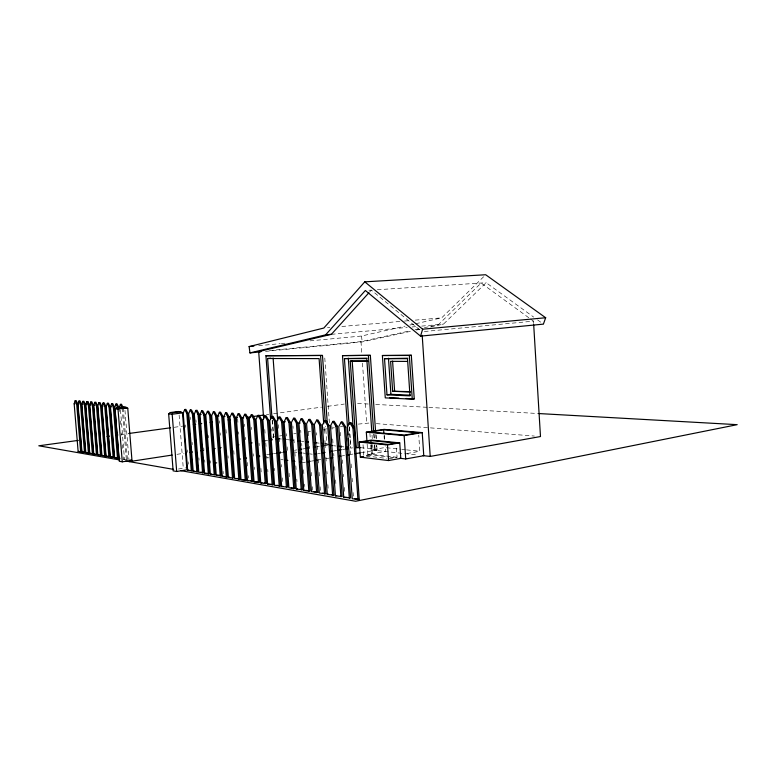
<?xml version="1.0" encoding="UTF-8"?>
<svg xmlns="http://www.w3.org/2000/svg" width="776" height="776" viewBox="0 0 776 776"><rect width="100%" height="100%" fill="white"/><g stroke="black" fill="none" stroke-linecap="round" stroke-linejoin="round"><path stroke-width="0.58" stroke-dasharray="3.88 2.91" d="M369.706 291.873L371.306 290.108L421.048 330.964M415.723 323.728L441.69 317.84L483.962 276.431M430.535 326.958L443.484 324.116L486.183 282.707L533.694 317.112M310.051 340.858L361.441 336.037L405.101 326.133M409.825 325.066L414.549 323.999M269.514 350.548L360.995 341.624L410.329 330.77M415.024 329.742L419.719 328.704M424.423 327.676L438.518 324.572L481.11 283.036L529.591 318.325M265.499 351.392L362.276 341.925L411.707 331.09M416.411 330.052L419.942 329.286M388.892 458.703L397.05 457.258L396.255 445.424M406.954 453.533L419.816 451.273L418.739 435.103M367.135 443.94L367.863 454.532L385.585 451.496L385.187 445.676M397.05 457.258L371.859 454.338L363.798 455.725L363.003 444.182M366.932 456.016L372.422 455.066L371.704 444.687M374.779 445.007L375.109 449.789L377.039 449.469L376.709 444.687M303.086 462.545L305.463 462.137M311.389 461.128L313.766 460.731M318.509 459.925L320.886 459.518M325.629 458.713L329.189 458.112M342.245 455.89L344.612 455.493M350.548 454.484L352.925 454.076M361.228 452.67L376.961 449.993L375.109 449.789M372.684 444.677L373.091 450.652L376.894 450.526L376.632 445.162M370.734 445.123L371.064 449.896L384.857 447.568L400.532 449.226M318.082 453.572L320.42 453.184M333.234 451.06L336.726 450.487M342.555 449.517L344.884 449.129M352.624 447.849L350.713 448.169L350.044 438.605M178.402 469.024L185.58 467.87M266.605 454.794L268.923 454.426M273.54 453.679L275.858 453.31M280.485 452.563L282.794 452.185M294.502 450.303L296.868 449.915M302.785 448.964L305.152 448.586M316.986 446.675L319.353 446.287M324.931 440.516L325.27 445.337L329.975 444.58M176.928 454.338L184.096 453.242M265.227 440.865L267.613 440.496M123.209 456.821L123.403 459.217L127.429 459.567L123.238 407.807M272.26 437.092L274.655 436.733M279.428 436.005L281.814 435.646M293.764 433.842L296.151 433.483M308.091 431.679L310.478 431.32M323.621 429.341L327.2 428.798M331.983 428.08L334.369 427.721M340.334 426.819L342.73 426.46M358.25 424.113L369.027 423.036M123.403 459.217L127.429 459.567M121.473 434.502L127.458 433.677M174.183 427.295L186.162 425.655M266.44 414.685L268.835 414.365M273.627 413.705L321.545 407.157M327.54 406.333L344.311 404.044M424.365 331.498L533.471 321.148L533.616 323.553M258.66 345.689L280.175 343.671M281.368 343.555L284.957 343.215M331.391 334.32L407.216 327.423M412.037 326.977L415.645 326.657M421.659 326.104L443.484 324.116M327.433 327.734L329.839 327.52M341.867 326.483L403.2 321.177M404.403 321.07L409.214 320.653M415.228 320.129L441.69 317.84M368.93 290.253L371.306 290.108M377.34 289.72L486.183 282.707M357.552 403.404L368.425 404.015M375.681 404.412L427.673 407.332M428.885 407.4L537.7 413.492M376.273 423.609L534.441 436.063M401.735 449.352L405.353 449.74M406.556 449.867L419.816 451.273M279.03 438.76L281.387 439.012M287.285 439.662L289.642 439.914M301.428 441.204L303.794 441.466M316.763 442.883L319.12 443.135M325.018 443.785L329.732 444.299M360.559 447.665L377.039 449.469M333.486 445.734L335.804 445.987M341.595 446.627L343.913 446.889M371.064 449.896L417.178 454.988M325.27 445.337L326.968 445.521L325.6 426.354M367.863 454.532L389.154 457.015M390.153 457.132L396.255 457.84M366.194 456.007L386.506 458.412M294.492 451.991L296.859 452.282M302.776 453.019L305.143 453.32M309.876 453.902L312.243 454.202M266.731 457.568L269.078 457.898M280.805 459.499L283.153 459.819M537.574 319.916L543.394 324.125M530.561 319.033L533.471 321.148M361.441 336.037L362.276 341.925M124.965 410.349L128.961 459.829M122.171 407.943L126.362 459.722M120.484 409.951L124.461 459.053M119.223 407.681L119.611 412.483M120.29 420.864L120.581 424.462M121.26 432.853L121.454 435.249M122.23 444.832L122.53 448.431M203.739 447.936L203.923 450.332M204.66 459.887L204.845 462.283M195.921 419.923L196.105 422.29M198.85 457.83L199.034 460.197M190.139 417.11L190.324 419.515M192.089 442.301L192.273 444.696M185.27 424.938L185.454 427.314M187.22 449.905L187.404 452.292M188.141 461.798L188.326 464.184M179.111 414.985L183.262 467.986M237.621 418.788L237.892 422.348M238.61 431.844L238.785 434.22M233.741 450.643L234.012 454.241M225.971 429.603L226.243 433.163M227.96 455.755L228.144 458.131M219.23 420.805L219.414 423.211M220.151 432.824L220.335 435.229M223.081 471.284L223.265 473.69M208.531 435.472L208.715 437.877M210.48 460.779L210.665 463.185M272.512 420.039L273.918 439.148M272.172 420.514L273.491 438.401M271.639 428.847L271.813 431.243M274.549 468.345L274.723 470.741M264.781 429.535L265.053 433.163M265.77 442.824L266.042 446.452M266.75 456.113L266.934 458.529M267.739 469.402L267.914 471.818M259.029 443.232L259.213 445.618M260.901 468.365L261.173 471.954M251.191 427.178L251.366 429.594M253.18 453.766L253.354 456.181M254.169 467.065L254.353 469.48M244.44 424.142L244.615 426.538M245.429 437.315L245.604 439.711M247.311 462.467L247.583 466.056M248.301 475.639L248.485 478.035M308.441 431.96L308.78 436.713M309.469 446.239L309.634 448.615M311.351 472.419L311.603 475.989M312.379 486.697L312.631 490.267M300.7 430.166L300.875 432.562M301.66 443.358L301.835 445.754M302.611 456.55L302.873 460.149M303.571 469.742L303.911 474.543M304.609 484.137L304.784 486.533M292.94 425.956L293.115 428.371M293.91 439.255L294.172 442.883M294.88 452.563L295.142 456.191M295.84 465.862L296.102 469.49M296.81 479.161L296.985 481.586M286.189 433.677L286.363 436.073M287.159 446.85L287.421 450.439M289.079 473.195L289.341 476.794M278.361 424.705L278.632 428.323M279.341 437.994L279.603 441.622M280.32 451.283L280.495 453.698M281.29 464.572L281.465 466.987M282.27 477.861L282.532 481.489M340.47 432.368L340.722 435.966M341.401 445.54L341.566 447.936M342.41 459.906L342.662 463.495M343.419 474.272L343.593 476.668M344.35 487.435L344.69 492.226M331.75 425.675L332.002 429.293M332.691 438.935L333.03 443.756M333.709 453.397L333.884 455.803M334.65 466.657L334.902 470.275M335.591 479.917L335.843 483.526M324.785 358.008L329.383 422.823M323.99 427.266L324.416 433.289M323.961 429.749L324.213 433.328M324.979 444.066L325.231 447.645M325.91 457.19L326.25 461.962M326.929 471.507L327.103 473.894M327.86 484.631L328.122 488.211M316.249 432.707L316.424 435.113M317.2 445.928L317.452 449.537M318.141 459.149L318.49 463.961M319.091 472.371L319.353 475.979M320.119 486.795L320.381 490.403M376.05 435.123L376.379 439.905M375.885 434.288L376.147 439.682M374.042 434.24L374.371 439.022M373.79 433.968L374.119 438.799M374.536 444.832L374.954 450.866M372.024 435.113L372.267 438.702M371.229 445.152L371.859 454.338M369.91 433.183L370.239 437.955M360.995 341.624L361.82 353.575M362.479 363.129L366.611 422.852M349.442 427.285L350.868 447.655M349.21 426.664L349.957 437.412M350.189 450.904L350.442 454.474M351.111 463.98L351.441 468.743M352.11 478.258L352.352 481.828M353.109 492.527L353.352 496.097M384.469 435.2L384.789 439.856M384.052 435.734L384.295 439.284"/><path stroke-width="1.16" d="M364.769 281.843L485.679 274.743L545.673 317.743L543.394 324.125L420.543 336.134L422.639 329.199L364.769 281.843L323.825 328.044L249.106 346.581L249.959 352.905L260.717 351.858M180.662 411.716L172.65 412.745L172.185 414.219L176.685 471.478L186.938 469.81L182.496 412.89L180.662 411.716L178.286 411.513L170.284 412.531L168.654 413.899L173.135 470.848L176.685 471.478M74.166 403.811L75.156 400.726L76.164 400.61L77.687 403.908L81.655 451.69L80.646 451.836L78.124 451.399L74.166 403.811L75.175 403.695M77.969 404.131L78.977 401.037L79.996 400.92L81.538 404.238L85.525 452.35L84.506 452.495L81.955 452.059L77.969 404.131L78.987 404.015M81.839 404.471L82.857 401.347L83.876 401.231L85.438 404.568L89.444 453.029L88.425 453.174L85.835 452.728L81.839 404.471L82.857 404.345M85.748 404.81L86.786 401.658L87.814 401.541L89.395 404.907L93.43 453.717L92.402 453.863L89.773 453.407L85.748 404.81L86.776 404.684M87.125 403.636L87.814 401.541M89.725 405.15L90.782 401.978L91.811 401.861L93.421 405.256L97.466 454.406L96.437 454.561L93.76 454.096L89.725 405.15L90.753 405.024M93.76 405.499L94.827 402.308L95.865 402.181L97.495 405.605L101.559 455.114L100.521 455.26L97.815 454.794L93.76 405.499L94.788 405.373M98.94 402.637L97.844 405.848L101.918 455.502L105.711 455.822L101.627 405.955L99.978 402.511L98.94 402.637L100.579 406.081L104.673 455.978M101.996 406.207L103.101 402.967L104.159 402.851L105.817 406.314L109.93 456.55L108.882 456.705L106.089 456.23L101.996 406.207L103.043 406.081M107.34 403.307L106.205 406.566L110.328 456.957L114.208 457.287L110.076 406.682L108.388 403.19L107.34 403.307L109.028 406.808L113.151 457.442M110.483 406.934L111.628 403.656L112.685 403.53L114.402 407.051L118.544 458.034L117.486 458.189L114.615 457.695L110.483 406.934L111.54 406.808M115.993 404.005L117.719 407.555L118.786 407.429L117.05 403.879L115.993 404.005L114.819 407.303L118.98 458.451L120.037 458.296M123.238 407.807L121.483 404.228L120.416 404.364L119.223 407.681L120.29 407.555M126.09 407.119L118.524 408.04L118.03 409.389L122.278 461.817L131.969 460.343L127.759 408.195L124.092 406.954L116.546 407.875L115.061 409.127L119.3 461.293L122.278 461.817M184.717 409.515L183.204 413.191L187.656 470.314L192.438 470.751L187.976 413.356L185.862 409.369L184.717 409.515L186.832 413.501L191.303 470.945M190.246 409.961L188.704 413.666L193.185 471.265L198.035 471.721L193.544 413.831L191.4 409.815L190.246 409.961L192.399 413.986L196.891 471.905M195.872 410.417L194.31 414.151L198.801 472.235L203.719 472.7L199.219 414.316L197.026 410.261L195.872 410.417L198.055 414.471L202.575 472.885M200.004 414.636L201.605 410.873L202.759 410.727L204.98 414.811L209.51 473.69L208.356 473.884L204.524 473.224L200.004 414.636L201.159 414.481M207.425 411.338L205.795 415.141L210.335 474.233L215.398 474.708L210.849 415.315L208.599 411.193L207.425 411.338L209.675 415.47L214.234 474.902M213.351 411.813L211.693 415.645L216.252 475.251L221.393 475.736L216.814 415.829L214.525 411.658L213.351 411.813L215.641 415.985L220.219 475.94M217.687 416.159L219.385 412.298L220.568 412.143L222.896 416.343L227.494 476.784L226.32 476.988L222.275 476.289L217.687 416.159L218.871 416.004M223.798 416.683L225.525 412.793L226.718 412.638L229.075 416.877L233.702 477.851L232.519 478.055L228.406 477.347L223.798 416.683L224.982 416.528M231.781 413.298L230.006 417.216L234.643 478.423L240.017 478.947L235.37 417.42L232.975 413.133L231.781 413.298L234.177 417.575L238.833 479.151M236.34 417.769L238.145 413.802L239.347 413.647L241.782 417.963L246.448 480.053L245.255 480.257L240.996 479.519L236.34 417.769L237.534 417.604M244.624 414.326L242.781 418.322L247.466 480.645L253.005 481.178L248.31 418.526L245.827 414.161L244.624 414.326L247.107 418.691L251.802 481.392M251.23 414.85L249.348 418.885L254.053 481.78L259.679 482.323L254.965 419.098L252.442 414.694L251.23 414.85L253.752 419.263L258.476 482.536M257.952 415.393L256.031 419.457L260.765 482.934L266.478 483.496L261.745 419.68L259.174 415.228L257.952 415.393L260.523 419.845L265.266 483.71M264.81 415.946L262.851 420.049L267.594 484.117L273.404 484.69L268.642 420.272L266.032 415.771L264.81 415.946L267.419 420.437L272.182 484.913M271.794 416.508L269.786 420.64L274.568 485.32L280.466 485.902L275.684 420.873L273.026 416.334L271.794 416.508L274.452 421.048L279.244 486.125M278.914 417.071L276.867 421.252L281.659 486.542L287.663 487.144L282.852 421.484L280.146 416.906L278.914 417.071L281.61 421.659L286.431 487.367M284.074 421.872L286.169 417.653L287.411 417.478L290.166 422.115L294.996 488.405L293.755 488.637L288.895 487.794L284.074 421.872L285.316 421.698M293.57 418.254L291.427 422.503L296.277 489.064L302.475 489.695L297.625 422.755L294.822 418.07L293.57 418.254L296.374 422.93L301.233 489.928M298.925 423.153L301.117 418.856L302.368 418.681L305.22 423.405L310.099 491.004L308.848 491.237L303.794 490.364L298.925 423.153L300.186 422.969M308.809 419.476L306.578 423.812L311.467 491.693L317.879 492.343L312.98 424.065L310.07 419.292L308.809 419.476L311.719 424.249L316.627 492.585M316.666 420.107L314.377 424.482L319.295 493.041L325.813 493.711L320.895 424.744L317.937 419.923L316.666 420.107L319.625 424.928L324.552 493.953M324.678 420.747L322.341 425.17L327.278 494.419L333.913 495.107L328.975 425.432L325.959 420.563L324.678 420.747L327.695 425.626L332.642 495.35M332.855 421.407L330.469 425.869L335.426 495.835L342.177 496.524L337.211 426.14L334.136 421.213L332.855 421.407L335.93 426.334L340.906 496.776M341.207 422.076L338.763 426.577L343.749 497.27L350.616 497.979L345.63 426.868L342.497 421.882L341.207 422.076L344.34 427.062L349.336 498.231M349.733 422.755L347.231 427.304L352.236 498.735L359.24 499.463L354.225 427.605L351.033 422.561L349.733 422.755L352.925 427.799L357.949 499.715M249.959 352.905L325.619 334.844L365.36 290.486L420.543 336.134M263.675 418.933L258.68 351.596L331.391 334.32L368.91 292.756M343.749 497.27L347.26 497.397M335.426 495.835L336.697 495.583M327.278 494.419L328.549 494.176M303.794 490.364L307.063 490.48M296.277 489.064L297.518 488.841M281.659 486.542L282.891 486.319M423.104 455.638L430.214 456.424L540.484 436.539L533.694 324.756M388.543 460.556L400.794 458.373L399.747 442.883L371.384 440.079L359.288 442.048L360.345 457.151L388.543 460.556L387.476 444.939L359.288 442.048M399.795 458.257L405.712 458.946L423.764 455.716L422.231 432.61L384.071 429.38L366.32 432.164L366.97 441.583M267.594 484.117L273.404 484.69M254.053 481.78L257.467 481.945M260.765 482.934L261.968 482.72M247.466 480.645L248.66 480.431M240.996 479.519L246.448 480.053M228.406 477.347L229.58 477.143M360.345 457.151L363.634 456.579M222.275 476.289L227.494 476.784M307.829 461.739L310.206 461.332M314.949 460.527L317.326 460.129M330.382 457.908L332.749 457.51M338.685 456.501L341.052 456.094M346.988 455.085L349.365 454.688M355.292 453.679L360.045 452.874M387.476 444.939L399.747 442.883M216.252 475.251L217.425 475.058M360.559 447.665L356.3 447.723L350.257 361.141L367.436 361.005M204.524 473.224L207.59 473.36M210.335 474.233L211.499 474.039M314.59 454.154L316.918 453.766M322.748 452.796L325.076 452.418M329.742 451.642L332.07 451.254M339.054 450.099L341.392 449.711M346.048 448.935L348.375 448.547M187.656 470.314L188.791 470.13M370.909 440.555L362.838 441.864L387.922 444.425L396.09 443.057L370.909 440.555L371.141 443.998M366.32 432.164L404.141 435.569L422.231 432.61M193.185 471.265L194.33 471.08M214.283 463.233L216.679 462.845M238.213 459.373L240.608 458.994M244.197 458.412L246.584 458.024M259.669 455.919L257.351 456.288L259.698 456.608M270.077 454.241L272.386 453.863M277.013 453.116L279.331 452.748M283.958 452.001L286.266 451.632M299.235 449.537L301.602 449.159M306.336 448.392L308.702 448.014M313.436 447.248L315.803 446.86M321.72 445.909L324.087 445.531M383.645 429.817L369.822 431.99L404.529 435.084L418.584 432.795L383.645 429.817L383.887 433.367M129.204 461.623L172.156 455.066M190.062 452.33L192.448 451.971M200.8 450.691L203.186 450.332M212.731 448.877L215.117 448.509M218.696 447.965L221.082 447.597M236.593 445.23L238.979 444.871M249.717 443.232L252.103 442.863M262.841 441.224L265.227 440.865M270 440.137L272.386 439.769M276.305 439.177L278.118 438.896M352.925 427.799L354.225 427.605M344.34 427.062L345.63 426.868M327.695 425.626L328.975 425.432M114.615 457.695L118.544 458.034M335.93 426.334L337.211 426.14M106.089 456.23L109.93 456.55M319.625 424.928L320.895 424.744M110.328 456.957L114.208 457.287M93.76 454.096L94.788 453.95M301.117 418.856L303.969 423.589L305.22 423.405M97.815 454.794L98.843 454.649M311.719 424.249L312.98 424.065M101.918 455.502L105.711 455.822M85.835 452.728L86.854 452.583M296.374 422.93L297.625 422.755M89.773 453.407L90.792 453.262M281.61 421.659L282.852 421.484M78.124 451.399L81.655 451.69M286.169 417.653L288.924 422.29L290.166 422.115M81.955 452.059L82.964 451.913M274.452 421.048L275.684 420.873M260.523 419.845L261.745 419.68M412.25 399.155L414.238 398.883L411.319 355.243L382.393 355.515L385.274 397.875L412.25 399.155L409.33 355.466L382.393 355.515M267.419 420.437L268.642 420.272M247.107 418.691L248.31 418.526M253.752 419.263L254.965 419.098M234.177 417.575L235.37 417.42M238.145 413.802L240.589 418.128L241.782 417.963M78.337 440.39L38.8 445.793L119.688 459.955M107.088 436.461L109.484 436.131M115.478 435.317L117.874 434.987M128.661 433.512L170.594 427.789M193.35 424.676L195.746 424.346M199.345 423.851L201.741 423.531M210.131 422.386L212.527 422.057M228.095 419.923L230.491 419.603M241.278 418.128L243.674 417.798M247.272 417.304L250.861 416.819M253.257 416.489L264.044 415.014M219.385 412.298L221.713 416.508L222.896 416.343M407.856 358.231L384.527 358.638L386.991 394.848L390.92 394.324L410.504 395.168M225.525 412.793L227.892 417.042L229.075 416.877M209.675 415.47L210.849 415.315M407.284 361.412L390.619 361.335L392.646 391.288L410.116 391.637M215.641 415.985L216.814 415.829M192.399 413.986L193.544 413.831M198.055 414.471L199.219 414.316M201.605 410.873L203.816 414.966L204.98 414.811M182.496 412.89L172.185 414.219L168.654 413.899M186.832 413.501L187.976 413.356M127.759 408.195L115.061 409.127M109.028 406.808L110.076 406.682M111.628 403.656L113.344 407.177L114.402 407.051M90.782 401.978L92.383 405.373L93.421 405.256M94.827 402.308L96.447 405.722L97.495 405.605M100.579 406.081L101.627 405.955M103.101 402.967L104.77 406.44L105.817 406.314M78.977 401.037L80.52 404.354L81.538 404.238M82.857 401.347L84.419 404.694L85.438 404.568M86.786 401.658L88.367 405.033L89.395 404.907M75.156 400.726L76.678 404.024L77.687 403.908M409.33 355.466L411.319 355.243M348.036 434.773L342.488 355.602L370.356 355.34L375.565 431.252M349.035 424.278L344.437 358.58L367.126 358.182M342.488 355.602L370.356 355.34M270.601 419.108L265.935 355.748L322.476 355.447L327.326 423.677M271.998 418.128L267.604 358.512L270.902 358.173M265.935 355.748L322.476 355.447M258.68 351.596L261.085 351.363M422.639 329.199L545.673 317.743M249.106 346.581L253.878 346.135M325.619 334.844L331.391 334.32M267.604 358.512L319.091 358.609L323.728 423.657M344.437 358.58L366.757 358.609L371.782 431.534M384.527 358.638L407.507 358.677L409.99 395.857L386.991 394.848M350.257 361.141L367.843 361.228M392.646 391.288L410.523 391.996M389.591 397.71L398.98 398.156M406.023 398.495L414.238 398.883M538.913 413.56L737.2 424.666L355.641 501.257L180.76 470.644M116.546 407.875L118.524 408.04M170.284 412.531L172.65 412.745M283.744 439.274L286.101 439.526M290.816 440.05L293.173 440.302M297.897 440.816L300.254 441.078M306.151 441.719L308.509 441.98M314.406 442.621L316.763 442.883M321.477 443.397L323.834 443.659M269.514 438.663L271.716 438.906M330.013 445.346L332.332 445.608M338.123 446.248L340.441 446.501M346.232 447.141L348.55 447.393M299.226 452.583L301.592 452.874M306.326 453.465L308.693 453.756M285.5 460.139L287.838 460.459M292.533 461.099L294.88 461.419M299.565 462.06L301.912 462.38M83.818 452.059L85.525 452.35M87.717 452.728L89.444 453.029M129.961 460.003L131.969 460.343M196.183 471.401L198.035 471.721M200.897 472.206L203.719 472.7M218.415 475.222L221.393 475.736M236.874 478.404L240.017 478.947M250.832 480.8L253.005 481.178M264.228 483.108L266.478 483.496M276.954 485.301L280.466 485.902M291.107 487.735L294.996 488.405M300.487 489.355L302.475 489.695M313.756 491.635L317.879 492.343M322.661 493.167L325.813 493.711M331.769 494.739L333.913 495.107M354.661 498.677L359.24 499.463M125.634 460.993L173.64 469.393M120.416 404.364L122.171 407.943M96.447 405.722L100.521 455.26M92.383 405.373L96.437 454.561M88.367 405.033L92.402 453.863M84.419 404.694L88.425 453.174M80.52 404.354L84.506 452.495M76.678 404.024L80.646 451.836M113.344 407.177L117.486 458.189M104.77 406.44L108.882 456.705M227.892 417.042L232.519 478.055M221.713 416.508L226.32 476.988M203.816 414.966L208.356 473.884M240.589 418.128L245.255 480.257M303.969 423.589L308.848 491.237M288.924 422.29L293.755 488.637M273.094 357.949L277.701 420.67M320.575 355.641L325.26 421.552M368.396 355.544L373.625 431.553M352.188 360.927L358.202 447.412M348.298 358.163L353.099 427.004M348.288 438.372L348.793 445.57M404.141 435.569L405.712 458.946M392.578 361.112L394.606 391.026M388.466 358.211L390.92 394.324M422.202 335.319L430.214 456.424"/></g></svg>
